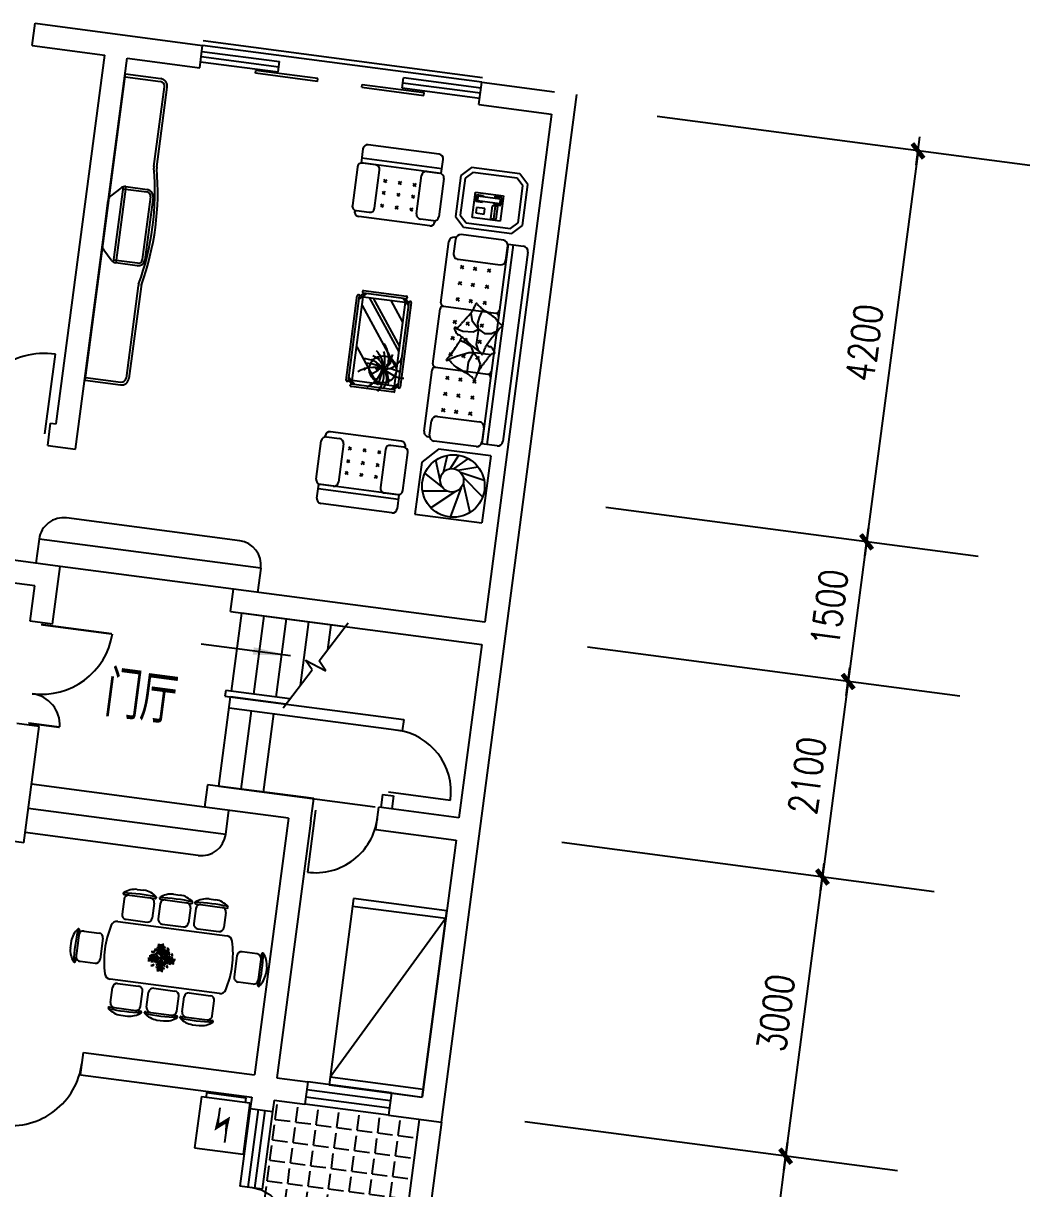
# Model space of a CAD drawing. Header units: millimetres. Extents: x 1109 to 32831, y 481 to 22737.
# Drawn here: x 22113 to 32831, y 10325 to 22737 of the extents above; entities that cross this region are included whole.
import ezdxf
from ezdxf.enums import TextEntityAlignment as Align

# ---------------------------------------------------------------- set-up
doc = ezdxf.new("R2010")
doc.units = ezdxf.units.MM
for name, color, linetype in [('AXIS', 3, 'Continuous'), ('BALCONY', 6, 'Continuous'), ('JJ', 252, 'Continuous'), ('PUB_DIM', 3, 'Continuous'), ('PUB_TEXT', 7, 'Continuous'), ('STAIR', 2, 'Continuous'), ('WALL', 255, 'Continuous'), ('WINDOW', 2, 'Continuous'), ('WINDOW_TEXT', 7, 'Continuous')]:
    doc.layers.add(name, color=color, linetype=linetype)
doc.styles.add('_HZPMK', font='txt.shx', dxfattribs={"bigfont": 'HZPMK.shx'})
doc.styles.add('DIM_FONT', font='SIMPLEX.shx', dxfattribs={"width": 0.8})
doc.styles.add('SIMPLEX', font='SIMPLEX.SHX')
doc.styles.get("Standard").update_dxf_attribs({"font": 'arial.ttf'})
doc.dimstyles.new('AXIS', dxfattribs={"dimtxt": 300, "dimasz": 1, "dimexe": 250, "dimexo": 300, "dimgap": 150, "dimtad": 1, "dimdec": 0, "dimdsep": 46, "dimtxsty": 'DIM_FONT', "dimblk": '_DIMX', "dimcen": 2.5, "dimse1": 1, "dimse2": 1, "dimclrt": 7, "dimadec": 0, "dimazin": 0, "dimtfac": 1, "dimtdec": 0, "dimtix": 1, "dimtmove": 2, "dimatfit": 3, "dimldrblk": '_DIMX', "dimfxl": 1, "dimtolj": 1, "dimtzin": 0, "dimarcsym": 0})

# ---------------------------------------------------------------- blocks, each defined once
blk = doc.blocks.new('_DBLK')
blk.add_line((-0.45, 0), (-0.45, -0.95))
blk.add_arc((-0.45, 0), 0.95, 270, 0)
at = {"layer": 'WINDOW_TEXT', "style": 'SIMPLEX', "flags": 9}
blk.add_attdef('A', text='', height=1, dxfattribs=at).set_placement((0, 1.5), align=Align.MIDDLE)
blk = doc.blocks.new('M_C26ZLR')
for p, q in [((-58, 1023), (42, 1023)), ((-238, 923), (222, 923)), ((-233, 856), (-233, 631)), ((217, 856), (217, 631)), ((-165, 563), (150, 563)), ((-939, -238), (-939, 222)), ((-872, 217), (-647, 217)), ((856, 217), (631, 217)), ((923, 222), (923, -238)), ((-1039, -58), (-1039, 42)), ((-579, -165), (-579, 150)), ((563, 150), (563, -165)), ((1023, 42), (1023, -58)), ((-872, -233), (-647, -233)), ((856, -233), (631, -233)), ((150, -579), (-165, -579)), ((-233, -872), (-233, -647)), ((217, -872), (217, -647)), ((222, -939), (-238, -939)), ((42, -1039), (-58, -1039))]:
    blk.add_line(p, q)
blk.add_circle((-8, -8), 500)
for centre, radius, start, end in [((-48, 708), 316, 91.7651, 130.7265), ((-8, -1754), 2713, 84.8023, 95.1977), ((32, 708), 316, 49.2735, 88.2349), ((-247, 940), 10, 130.7265, 202.67), ((-238, 943), 20, 202.67, 270), ((-165, 856), 67.5, 90, 180), ((150, 856), 67.5, 0, 90), ((222, 943), 20, 270, 337.33), ((231, 940), 10, 337.33, 49.2735), ((-165, 631), 67.5, 180, 270), ((150, 631), 67.5, 270, 0), ((-724, 32), 316, 139.2735, 178.2349), ((1739, -8), 2713, 174.8023, 185.1977), ((-955, 231), 10, 67.33, 139.2735), ((-959, 222), 20, 0, 67.33), ((-872, 150), 67.5, 90, 180), ((-647, 150), 67.5, 0, 90), ((631, 150), 67.5, 90, 180), ((856, 150), 67.5, 0, 90), ((943, 222), 20, 112.67, 180), ((940, 231), 10, 40.7265, 112.67), ((708, 32), 316, 1.7651, 40.7265), ((-1754, -8), 2713, 354.8023, 5.1977), ((-724, -48), 316, 181.7651, 220.7265), ((708, -48), 316, 319.2735, 358.2349), ((-955, -247), 10, 220.7265, 292.67), ((-959, -238), 20, 292.67, 0), ((-872, -165), 67.5, 180, 270), ((-647, -165), 67.5, 270, 0), ((631, -165), 67.5, 180, 270), ((856, -165), 67.5, 270, 0), ((943, -238), 20, 180, 247.33), ((940, -247), 10, 247.33, 319.2735), ((-165, -647), 67.5, 90, 180), ((150, -647), 67.5, 0, 90), ((-247, -955), 10, 157.33, 229.2735), ((-238, -959), 20, 90, 157.33), ((-165, -872), 67.5, 180, 270), ((150, -872), 67.5, 270, 0), ((222, -959), 20, 22.67, 90), ((231, -955), 10, 310.7265, 22.67), ((-48, -724), 316, 229.2735, 268.2349), ((-8, 1739), 2713, 264.8023, 275.1977), ((32, -724), 316, 271.7651, 310.7265)]:
    blk.add_arc(centre, radius, start, end)
at = {"width": 0.8, "flags": 9}
for tag in ['XSIZE', 'YSIZE']:
    blk.add_attdef(tag, (0, 0), '', height=0.5, dxfattribs=at)
blk = doc.blocks.new('_C2IVN')
at = {"layer": 'JJ', "color": 8}
for p, q in [((-844, 1992), (-844, 1839)), ((-32, 2042), (-794, 2042)), ((18, 1842), (18, 1992)), ((18, 1892), (-844, 1892)), ((327, 1946), (227, 1846)), ((348, 1896), (277, 1825)), ((847, 1946), (327, 1946)), ((826, 1896), (348, 1896)), ((897, 1825), (826, 1896)), ((947, 1846), (847, 1946)), ((-877, 1792), (-877, 1381)), ((18, 1842), (-844, 1842)), ((-688, 1842), (-827, 1842)), ((-638, 1381), (-638, 1792)), ((-188, 1381), (-188, 1792)), ((-138, 1842), (2, 1842)), ((52, 1792), (52, 1381)), ((227, 1846), (227, 1405)), ((277, 1825), (277, 1426)), ((897, 1426), (897, 1825)), ((947, 1405), (947, 1846)), ((-549, 1700), (-579, 1669)), ((-579, 1700), (-549, 1669)), ((-391, 1700), (-422, 1669)), ((-422, 1700), (-391, 1669)), ((-234, 1700), (-264, 1669)), ((-264, 1700), (-234, 1669)), ((406, 1690), (706, 1690)), ((406, 1420), (406, 1690)), ((421, 1667), (489, 1667)), ((421, 1592), (421, 1667)), ((676, 1652), (436, 1652)), ((436, 1652), (436, 1607)), ((489, 1667), (489, 1652)), ((691, 1675), (616, 1675)), ((616, 1675), (616, 1652)), ((624, 1667), (624, 1652)), ((691, 1667), (624, 1667)), ((676, 1652), (676, 1607)), ((691, 1592), (691, 1667)), ((706, 1690), (706, 1420)), ((-549, 1573), (-579, 1542)), ((-579, 1573), (-549, 1542)), ((-391, 1573), (-422, 1542)), ((-422, 1573), (-391, 1542)), ((-234, 1573), (-264, 1542)), ((-264, 1573), (-234, 1542)), ((489, 1592), (421, 1592)), ((436, 1607), (676, 1607)), ((526, 1532), (436, 1532)), ((436, 1532), (436, 1472)), ((489, 1607), (489, 1592)), ((526, 1472), (526, 1532)), ((661, 1570), (601, 1570)), ((601, 1570), (601, 1435)), ((616, 1607), (616, 1585)), ((616, 1585), (691, 1585)), ((624, 1607), (624, 1592)), ((624, 1592), (691, 1592)), ((631, 1570), (631, 1435)), ((661, 1435), (661, 1570)), ((-549, 1435), (-579, 1405)), ((-579, 1435), (-549, 1405)), ((-422, 1435), (-391, 1405)), ((-391, 1435), (-422, 1405)), ((-234, 1435), (-264, 1405)), ((-264, 1435), (-234, 1405)), ((227, 1405), (327, 1305)), ((277, 1426), (348, 1355)), ((706, 1420), (406, 1420)), ((436, 1472), (526, 1472)), ((601, 1435), (661, 1435)), ((826, 1355), (897, 1426)), ((847, 1305), (947, 1405)), ((-844, 1331), (-844, 1322)), ((-827, 1331), (-688, 1331)), ((-32, 1272), (-794, 1272)), ((2, 1331), (-138, 1331)), ((18, 1331), (18, 1322)), ((327, 1305), (847, 1305)), ((348, 1355), (826, 1355)), ((194, 474), (194, 1132)), ((259, 1187), (249, 1187)), ((259, 1168), (259, 1014)), ((766, 1223), (314, 1223)), ((821, 1187), (821, -958)), ((821, 1187), (986, 1187)), ((821, 1014), (821, 1168)), ((876, 1187), (876, -958)), ((1041, 1132), (1041, -903)), ((314, 959), (766, 959)), ((351, 899), (385, 866)), ((351, 866), (385, 899)), ((491, 899), (524, 866)), ((491, 866), (524, 899)), ((642, 899), (675, 866)), ((642, 866), (675, 899)), ((351, 726), (385, 692)), ((351, 692), (385, 726)), ((491, 726), (524, 692)), ((491, 692), (524, 726)), ((642, 692), (675, 726)), ((642, 726), (675, 692)), ((351, 552), (385, 519)), ((351, 519), (385, 552)), ((491, 552), (524, 519)), ((491, 519), (524, 552)), ((642, 552), (675, 519)), ((642, 519), (675, 552)), ((-699, -473), (-699, 436)), ((-689, 446), (-684, 446)), ((-674, 427), (-630, 471)), ((-674, 399), (-602, 471)), ((-674, -473), (-674, 436)), ((-649, 486), (-649, 481)), ((-639, 496), (-180, 496)), ((-639, 471), (-180, 471)), ((-634, -469), (-634, 431)), ((-634, 431), (-184, 431)), ((-572, 431), (-184, -102)), ((-529, 431), (-184, -43)), ((-340, 431), (-184, 216)), ((-144, 399), (-216, 471)), ((-144, 427), (-188, 471)), ((-184, 431), (-184, -469)), ((-170, 486), (-170, 481)), ((-144, 436), (-144, -473)), ((-129, 446), (-134, 446)), ((-119, 436), (-119, -473)), ((194, -181), (194, 410)), ((227, 442), (788, 442)), ((529, 409), (534, 430)), ((552, 320), (529, 409)), ((610, 312), (620, 372)), ((620, 372), (647, 458)), ((647, 458), (653, 460)), ((-634, 336), (-184, -284)), ((351, 276), (385, 309)), ((351, 309), (385, 276)), ((491, 276), (524, 309)), ((491, 309), (524, 276)), ((627, 249), (552, 320)), ((576, 215), (627, 249)), ((627, 249), (610, 312)), ((627, 249), (623, 82)), ((627, 249), (697, 212)), ((642, 276), (675, 309)), ((642, 309), (675, 276)), ((772, 222), (834, 262)), ((351, 102), (385, 136)), ((351, 136), (385, 102)), ((374, 229), (465, 205)), ((465, 205), (576, 215)), ((491, 102), (524, 136)), ((491, 136), (524, 102)), ((642, 136), (675, 102)), ((642, 102), (675, 136)), ((697, 212), (772, 222)), ((528, 77), (451, 104)), ((577, 53), (528, 77)), ((607, -3), (577, 53)), ((601, 51), (649, 24)), ((623, 82), (650, 33)), ((649, 24), (686, 3)), ((650, 33), (656, 22)), ((-634, -106), (-371, -469)), ((331, -123), (432, -65)), ((351, -71), (385, -38)), ((351, -38), (385, -71)), ((432, -65), (556, -12)), ((491, -71), (524, -38)), ((491, -38), (524, -71)), ((556, -12), (607, -3)), ((607, -3), (565, -113)), ((565, -113), (566, -234)), ((607, -3), (692, -2)), ((607, -3), (658, -53)), ((642, -71), (675, -38)), ((642, -38), (675, -71)), ((658, -53), (693, -117)), ((693, -117), (683, -199)), ((706, -2), (791, -2)), ((194, -903), (194, -245)), ((227, -213), (788, -213)), ((351, -291), (385, -324)), ((351, -324), (385, -291)), ((491, -291), (524, -324)), ((491, -324), (524, -291)), ((642, -291), (675, -324)), ((642, -324), (675, -291)), ((-689, -483), (-684, -483)), ((-674, -437), (-602, -509)), ((-674, -465), (-630, -509)), ((-184, -469), (-634, -469)), ((-144, -437), (-216, -509)), ((-144, -465), (-188, -509)), ((-129, -483), (-134, -483)), ((351, -464), (385, -497)), ((351, -497), (385, -464)), ((491, -464), (524, -497)), ((491, -497), (524, -464)), ((642, -497), (675, -464)), ((642, -464), (675, -497)), ((-649, -524), (-649, -519)), ((-180, -509), (-639, -509)), ((-180, -534), (-639, -534)), ((-170, -524), (-170, -519)), ((314, -730), (766, -730)), ((351, -637), (385, -671)), ((351, -671), (385, -637)), ((491, -637), (524, -671)), ((491, -671), (524, -637)), ((642, -637), (675, -671)), ((642, -671), (675, -637)), ((259, -940), (259, -785)), ((821, -785), (821, -940)), ((259, -958), (249, -958)), ((986, -958), (818, -958)), ((-844, -1100), (-844, -1091)), ((-827, -1100), (-688, -1100)), ((-32, -1041), (-794, -1041)), ((2, -1100), (-138, -1100)), ((18, -1100), (18, -1091)), ((373, -1073), (213, -1233)), ((766, -995), (314, -995)), ((933, -1073), (373, -1073)), ((521, -1264), (595, -1110)), ((933, -1073), (933, -1793)), ((-877, -1561), (-877, -1150)), ((-638, -1150), (-638, -1561)), ((-579, -1205), (-549, -1175)), ((-549, -1205), (-579, -1175)), ((-391, -1205), (-422, -1175)), ((-422, -1205), (-391, -1175)), ((-264, -1205), (-234, -1175)), ((-234, -1205), (-264, -1175)), ((-188, -1150), (-188, -1561)), ((52, -1561), (52, -1150)), ((213, -1233), (213, -1793)), ((432, -1398), (360, -1192)), ((455, -1312), (476, -1126)), ((561, -1259), (702, -1132)), ((605, -1269), (812, -1204)), ((-579, -1342), (-549, -1312)), ((-549, -1342), (-579, -1312)), ((-422, -1342), (-391, -1312)), ((-391, -1342), (-422, -1312)), ((-264, -1342), (-234, -1312)), ((-234, -1342), (-264, -1312)), ((467, -1471), (260, -1348)), ((633, -1285), (896, -1338)), ((668, -1333), (904, -1515)), ((-579, -1469), (-549, -1439)), ((-549, -1469), (-579, -1439)), ((-422, -1469), (-391, -1439)), ((-391, -1469), (-422, -1439)), ((-264, -1469), (-234, -1439)), ((-234, -1469), (-264, -1439)), ((664, -1447), (590, -1775)), ((680, -1399), (792, -1698)), ((-844, -1761), (-844, -1609)), ((18, -1611), (-844, -1611)), ((-688, -1611), (-827, -1611)), ((-138, -1611), (2, -1611)), ((18, -1611), (18, -1761)), ((525, -1504), (262, -1540)), ((610, -1497), (373, -1703)), ((18, -1661), (-844, -1661)), ((-32, -1811), (-794, -1811)), ((213, -1793), (933, -1793))]:
    blk.add_line(p, q, dxfattribs=at)
for centre, radius in [((-327, -308), 144), ((580, -1442), 333), ((556, -1384), 125)]:
    blk.add_circle(centre, radius, dxfattribs=at)
for centre, radius, start, end in [((-794, 1992), 50, 90, 180), ((-32, 1992), 50, 0, 90), ((-827, 1792), 50, 90, 180), ((-688, 1792), 50, 0, 90), ((-138, 1792), 50, 90, 180), ((2, 1792), 50, 0, 90), ((-827, 1381), 50, 180, 270), ((-688, 1381), 50, 270, 0), ((-138, 1381), 50, 180, 270), ((2, 1381), 50, 270, 0), ((-794, 1322), 50, 180, 270), ((-32, 1322), 50, 270, 0), ((249, 1132), 55, 90, 180), ((314, 1168), 55, 90, 180), ((766, 1168), 55, 0, 90), ((986, 1132), 55, 0, 90), ((314, 1014), 55, 180, 270), ((766, 1014), 55, 270, 0), ((610, 485), 53.6, 159.8645, 176.2928), ((602, 488), 45.6, 141.213, 159.8645), ((571, 513), 5.2, 83.8661, 141.213), ((570, 503), 15, 33.4134, 83.8661), ((639, 549), 67.7, 213.4134, 236.5715), ((-689, 436), 10, 90, 180), ((-684, 436), 10, 0, 90), ((-639, 486), 10, 90, 180), ((-639, 481), 10, 180, 270), ((-180, 486), 10, 0, 90), ((-180, 481), 10, 270, 0), ((-134, 436), 10, 90, 180), ((-129, 436), 10, 0, 90), ((227, 475), 33, 180, 270), ((227, 409), 33, 90, 180), ((37, 684), 559, 325.4126, 332.1561), ((190, 603), 385, 332.1561, 340.2795), ((500, 492), 56.4, 340.2795, 356.2928), ((1915, 2483), 2385, 236.5715, 237.7316), ((728, 602), 161, 237.7316, 242.1966), ((881, 892), 489, 242.1966, 244.6678), ((40, -884), 1477, 63.2463, 64.6678), ((-103, -1168), 1795, 60.6692, 63.2463), ((689, 243), 176, 52.4353, 60.6692), ((788, 475), 33, 270, 0), ((788, 409), 33, 0, 90), ((753, 325), 72.6, 38.8084, 52.4353), ((390, 268), 32.1, 259.6592, 325.6145), ((-1874, 1817), 2775, 325.6145, 326.4901), ((1946, -713), 1807, 145.4049, 146.4901), ((4960, -2791), 5467, 145.0565, 145.4049), ((-3810, 3336), 5231, 325.0565, 325.4126), ((4721, -2131), 4564, 148.3802, 149.4252), ((945, 479), 174, 218.8084, 227.6032), ((1040, 584), 315, 227.6032, 231.6909), ((1473, -131), 750, 145.8019, 148.3802), ((866, 364), 35.3, 231.6909, 243.9379), ((857, 345), 13.7, 243.9379, 261.2374), ((911, 251), 71, 129.9234, 145.8019), ((865, 400), 69.1, 261.2374, 268.9162), ((864, 343), 12.7, 268.9162, 311.9297), ((831, 346), 53.9, 309.9234, 328.1636), ((877, 330), 5.64, 65.228, 131.9297), ((850, 335), 31.6, 328.1636, 352.4572), ((877, 331), 3.97, 352.4572, 65.228), ((382, 225), 11.4, 79.6592, 211.7183), ((426, 252), 62.4, 211.7183, 217.0321), ((343, 190), 40.5, 30.4335, 37.0321), ((83, 36), 343, 29.121, 30.4335), ((899, 491), 592, 209.121, 210.1198), ((556, 292), 195, 210.1198, 216.4272), ((455, 218), 69.4, 216.4272, 227.0111), ((421, 182), 20.2, 227.0111, 270.9539), ((-2119, 1266), 2818, 333.8211, 336.2962), ((422, 120), 41.1, 60.4885, 90.9539), ((-1, -628), 901, 57.8519, 60.4885), ((366, 175), 104, 336.2962, 342.1681), ((-326, -1145), 1511, 55.8164, 57.8519), ((3217, -1242), 2818, 149.4252, 151.9004), ((-3686, 2036), 4564, 332.776, 333.8211), ((-265, -1055), 1402, 52.9687, 55.8164), ((696, 218), 192, 232.9687, 240.6692), ((676, -15), 20.7, 10.0915, 60.6692), ((875, -48), 175, 158.024, 164.9225), ((563, 78), 161, 338.024, 345.2264), ((657, 53), 63.8, 345.2264, 357.4165), ((780, 47), 59.4, 164.7831, 177.4165), ((823, 36), 104, 151.9004, 164.7831), ((1137, 900), 901, 243.5599, 244.8844), ((772, 121), 41.1, 244.8844, 275.3498), ((778, 60), 20.2, 51.407, 95.3498), ((816, -23), 32.1, 84.0551, 150.0104), ((747, 22), 69.4, 40.823, 51.407), ((652, -60), 195, 34.5157, 40.823), ((325, -285), 592, 33.5169, 34.5157), ((1104, 231), 343, 213.5169, 214.8293), ((820, 20), 11.4, 264.0551, 36.1142), ((856, 58), 40.5, 214.8293, 221.428), ((779, -10), 62.4, 36.1142, 41.428), ((-606, -344), 291, 13.0452, 49.7766), ((-570, -228), 293, 348.5516, 40.9815), ((-815, -280), 502, 358.3286, 18.729), ((-293, -130), 6, 90, 270), ((-293, -130), 6, 270, 90), ((362, -125), 31.6, 152.5595, 176.8531), ((335, -124), 3.97, 176.8531, 249.6239), ((382, -135), 53.9, 134.3193, 152.5595), ((349, -135), 12.7, 93.3121, 136.3255), ((295, -46), 71, 314.3193, 330.1978), ((352, -191), 69.1, 85.6333, 93.3121), ((-294, 291), 750, 330.1978, 332.776), ((356, -136), 13.7, 68.3338, 85.6333), ((348, -156), 35.3, 56.0868, 68.3338), ((700, -10), 4.18, 190.0915, 333.5248), ((696, -8), 8.25, 333.5248, 357.164), ((735, -10), 30.4, 164.9225, 177.164), ((5238, -2761), 5231, 149.4524, 149.8085), ((-3975, 2676), 5467, 329.4524, 329.8007), ((-811, 835), 1807, 329.8007, 330.8859), ((3191, -1394), 2775, 150.0104, 150.8859), ((-511, -482), 260, 44.4861, 99.3762), ((-451, -226), 6, 90, 270), ((-496, -364), 190, 24.0956, 76.2953), ((-451, -226), 6, 270, 90), ((-388, -196), 6, 90, 270), ((-388, -196), 6, 270, 90), ((-370, -176), 126, 298.8901, 348.4579), ((-500, -110), 259, 318.7581, 353.8624), ((-329, -109), 193, 276.9904, 348.0284), ((-263, -231), 6, 90, 270), ((-263, -231), 6, 270, 90), ((227, -180), 33, 180, 270), ((227, -246), 33, 90, 180), ((335, -122), 5.64, 249.6239, 316.3255), ((192, -388), 315, 51.9991, 56.0868), ((279, -277), 174, 43.2042, 51.9991), ((459, -108), 72.6, 223.2042, 236.8312), ((515, -22), 176, 236.8312, 245.0651), ((1198, 1446), 1795, 245.0651, 247.6422), ((1077, 1152), 1477, 247.6422, 249.0637), ((374, -683), 489, 66.5925, 69.0637), ((504, -383), 161, 62.1274, 66.5925), ((-535, -2349), 2385, 60.9674, 62.1274), ((723, -255), 56.4, 164.6754, 180.6887), ((1040, -342), 385, 156.552, 164.6754), ((1200, -411), 559, 149.8085, 156.552), ((788, -180), 33, 270, 0), ((788, -246), 33, 0, 90), ((-385, -624), 325, 81.2496, 128.2333), ((-520, -330), 6, 90, 270), ((-520, -330), 6, 270, 90), ((-474, -613), 346, 65.0888, 95.9637), ((-620, -269), 287, 301.315, 352.1378), ((-1569, 1013), 1790, 309.0488, 312.6799), ((-395, -270), 6, 90, 270), ((-395, -311), 6, 90, 270), ((-395, -270), 6, 270, 90), ((-395, -311), 6, 270, 90), ((-967, -267), 642, 340.5249, 357.8244), ((-540, -405), 234, 323.3231, 25.7633), ((-339, -303), 6, 90, 270), ((-339, -303), 6, 270, 90), ((-329, -283), 6, 90, 270), ((-326, -314), 6, 90, 270), ((-329, -283), 6, 270, 90), ((92, 395), 810, 238.9873, 250.361), ((-326, -314), 6, 270, 90), ((-319, -300), 6, 90, 270), ((-440, -421), 169, 332.9909, 45.9102), ((-319, -300), 6, 270, 90), ((-306, -294), 6, 90, 270), ((-306, -294), 6, 270, 90), ((-482, -448), 233, 355.8741, 36.9558), ((-286, -259), 6, 90, 270), ((-286, -259), 6, 270, 90), ((-287, -782), 490, 73.8561, 89.1105), ((-119, -156), 219, 252.9456, 276.4814), ((589, -323), 67.7, 37.8092, 60.9674), ((655, -272), 15, 217.8092, 268.262), ((654, -282), 5.2, 268.262, 325.6089), ((621, -259), 45.6, 325.6089, 344.2604), ((613, -257), 53.6, 344.2604, 0.6887), ((-689, -473), 10, 180, 270), ((-684, -473), 10, 270, 0), ((-385, -424), 6, 90, 270), ((-385, -424), 6, 270, 90), ((-322, -492), 6, 90, 270), ((-322, -492), 6, 270, 90), ((-250, -415), 6, 90, 270), ((-250, -415), 6, 270, 90), ((-134, -473), 10, 180, 270), ((-129, -473), 10, 270, 0), ((-639, -519), 10, 90, 180), ((-639, -524), 10, 180, 270), ((-180, -519), 10, 0, 90), ((-180, -524), 10, 270, 0), ((314, -785), 55, 90, 180), ((766, -785), 55, 0, 90), ((249, -903), 55, 180, 270), ((314, -940), 55, 180, 270), ((766, -940), 55, 270, 0), ((986, -903), 55, 270, 0), ((-827, -1150), 50, 90, 180), ((-794, -1091), 50, 90, 180), ((-688, -1150), 50, 0, 90), ((-138, -1150), 50, 90, 180), ((-32, -1091), 50, 360, 90), ((2, -1150), 50, 0, 90), ((-827, -1561), 50, 180, 270), ((-688, -1561), 50, 270, 0), ((-138, -1561), 50, 180, 270), ((2, -1561), 50, 270, 0), ((-794, -1761), 50, 180, 270), ((-32, -1761), 50, 270, 0)]:
    blk.add_arc(centre, radius, start, end, dxfattribs=at)
at = {"style": 'DIM_FONT', "width": 0.8, "flags": 9}
for tag in ['XSIZE', 'YSIZE']:
    blk.add_attdef(tag, (0, 0), '', height=0.5, dxfattribs=at)
blk = doc.blocks.new('_DIMX')
blk.add_line((-150, 0), (150, 0))
at = {"const_width": 50}
blk.add_lwpolyline([(-70, -70), (70, 70)], dxfattribs=at)
blk = doc.blocks.new('*D67')
at = {"layer": 'AXIS', "color": 0, "lineweight": -2, "transparency": 16777216}
blk.add_line((31642, 21377), (31094, 17215), dxfattribs=at)
at = {"layer": 'DEFPOINTS', "color": 0, "transparency": 16777216}
for p in [(28866, 21744), (28317, 17580), (31094, 17214)]:
    blk.add_point(p, dxfattribs=at)
at = {"layer": 'AXIS', "color": 0, "lineweight": -2, "transparency": 16777216}
for p, rotation in [((31642, 21378), 82.50000000000018), ((31094, 17214), 262.5000000000002)]:
    blk.add_blockref('_DIMX', p, dxfattribs=dict(at, rotation=rotation))
at = {"layer": 'AXIS', "color": 7, "transparency": 16777216, "insert": (31070, 19335), "char_height": 300, "attachment_point": 5, "rotation": 82.5, "style": 'DIM_FONT'}
blk.add_mtext('\\A1;4200', dxfattribs=at)
blk = doc.blocks.new('*D68')
at = {"layer": 'AXIS', "color": 0, "lineweight": -2, "transparency": 16777216}
blk.add_line((30232, 10670), (29919, 8292), dxfattribs=at)
at = {"layer": 'DEFPOINTS', "color": 0, "transparency": 16777216}
for p in [(27456, 11036), (27143, 8657), (29919, 8291)]:
    blk.add_point(p, dxfattribs=at)
at = {"layer": 'AXIS', "color": 0, "lineweight": -2, "transparency": 16777216}
for p, rotation in [((30232, 10671), 82.49999999972513), ((29919, 8291), 262.4999999997251)]:
    blk.add_blockref('_DIMX', p, dxfattribs=dict(at, rotation=rotation))
at = {"layer": 'AXIS', "color": 7, "transparency": 16777216, "insert": (29778, 9520), "char_height": 300, "attachment_point": 5, "rotation": 82.5, "style": 'DIM_FONT'}
blk.add_mtext('\\A1;2400', dxfattribs=at)
blk = doc.blocks.new('M_B8IMA')
for p, q in [((0.2774, 1.9293), (0.202, 1.6557)), ((0.5, 0), (0.2774, 1.9293)), ((0.202, 1.6557), (0.1396, 1.3096)), ((0.1396, 1.3096), (0.093, 0.9062)), ((0.093, 0.9062), (0.0642, 0.4632)), ((-0.5, 0.5), (0.0562, 0.5)), ((0.0562, 0.5), (0.0562, -0.5)), ((0.0642, 0.4632), (0.0545, 0)), ((-0.5, 0.15), (0.0562, 0.15)), ((-0.5, -0.15), (0.0562, -0.15)), ((-0.5, -0.5), (0.0562, -0.5))]:
    blk.add_line(p, q)
blk = doc.blocks.new('_E3ZHJ')
at = {"layer": 'JJ'}
for p, q in [((0, 420), (50, 420)), ((0, 0), (0, 420)), ((50, 470), (600, 470)), ((50, -50), (50, 470)), ((600, -50), (600, 470)), ((265, 258), (503, 258)), ((346, 160), (265, 258)), ((142, 160), (346, 160)), ((0, 0), (50, 0)), ((50, -50), (600, -50))]:
    blk.add_line(p, q, dxfattribs=at)
at = {"layer": 'JJ', "linetype": 'Continuous'}
for points in [[(503, 258, 0, 40, 0), (265, 258, 40, 40, 0), (307, 207, 40, 40, 0)], [(142, 160, 0, 40, 0), (346, 160, 40, 40, 0), (307, 207, 40, 40, 0)]]:
    blk.add_lwpolyline(points, format="xyseb", dxfattribs=at)
at = {"style": 'DIM_FONT', "width": 0.8, "flags": 9}
for tag in ['XSIZE', 'YSIZE']:
    blk.add_attdef(tag, (0, 0), '', height=0.5, dxfattribs=at)
blk = doc.blocks.new('_C0IGJ')
at = {"layer": 'JJ', "color": 8}
for p, q in [((-53, 1159), (37, 1159)), ((-215, 1069), (199, 1069)), ((-210, 1008), (-210, 806)), ((195, 1008), (195, 806)), ((-150, 745), (134, 745)), ((-763, 115), (-763, 529)), ((-702, 525), (-500, 525)), ((-395, -888), (-395, 580)), ((379, 580), (379, -888)), ((686, 525), (484, 525)), ((747, 115), (747, 529)), ((-853, 278), (-853, 367)), ((-439, 181), (-439, 464)), ((423, 181), (423, 464)), ((837, 278), (837, 367)), ((-763, -361), (-763, 53)), ((-702, 120), (-500, 120)), ((-702, 48), (-500, 48)), ((686, 120), (484, 120)), ((686, 48), (484, 48)), ((747, -361), (747, 53)), ((-853, -199), (-853, -110)), ((-439, -296), (-439, -12)), ((38, -69), (7, -247)), ((423, -296), (423, -12)), ((837, -199), (837, -110)), ((-170, -278), (7, -247)), ((187, -247), (7, -247)), ((38, -424), (7, -247)), ((-763, -847), (-763, -433)), ((-702, -357), (-500, -357)), ((-702, -438), (-500, -438)), ((686, -357), (484, -357)), ((686, -438), (484, -438)), ((747, -847), (747, -433)), ((-853, -685), (-853, -596)), ((-439, -782), (-439, -499)), ((423, -782), (423, -499)), ((837, -685), (837, -596)), ((-702, -843), (-500, -843)), ((686, -843), (484, -843)), ((-150, -1053), (134, -1053)), ((-210, -1316), (-210, -1114)), ((195, -1316), (195, -1114)), ((-215, -1377), (199, -1377)), ((-53, -1467), (37, -1467))]:
    blk.add_line(p, q, dxfattribs=at)
for centre, radius, start, end in [((-223, 1083), 9, 130.7265, 202.67), ((-44, 875), 284, 91.7651, 130.7265), ((-8, -1341), 2441, 84.8023, 95.1977), ((28, 875), 284, 49.2735, 88.2349), ((207, 1083), 9, 337.33, 49.2735), ((-215, 1087), 18, 202.67, 270), ((-150, 1008), 60.8, 90, 180), ((134, 1008), 60.8, 0, 90), ((199, 1087), 18, 270, 337.33), ((-150, 806), 60.8, 180, 270), ((134, 806), 60.8, 270, 0), ((-315, 580), 80, 104.1071, 180), ((-8, -548), 1249, 74.8539, 105.1461), ((299, 580), 80, 0, 75.8929), ((-569, 358), 284, 139.2735, 178.2349), ((1647, 322), 2441, 174.8023, 185.1977), ((-778, 538), 9, 67.33, 139.2735), ((-781, 529), 18, 0, 67.33), ((-702, 464), 60.8, 90, 180), ((-500, 464), 60.8, 0, 90), ((484, 464), 60.8, 90, 180), ((686, 464), 60.8, 0, 90), ((765, 529), 18, 112.67, 180), ((762, 538), 9, 40.7265, 112.67), ((-1663, 322), 2441, 354.8023, 5.1977), ((553, 358), 284, 1.7651, 40.7265), ((-569, 287), 284, 181.7651, 220.7265), ((-702, 181), 60.8, 180, 270), ((-500, 181), 60.8, 270, 0), ((484, 181), 60.8, 180, 270), ((686, 181), 60.8, 270, 0), ((553, 287), 284, 319.2735, 358.2349), ((-569, -118), 284, 139.2735, 178.2349), ((1647, -154), 2441, 174.8023, 185.1977), ((-778, 107), 9, 220.7265, 292.67), ((-778, 61), 9, 67.33, 139.2735), ((-781, 115), 18, 292.67, 0), ((-781, 53), 18, 0, 67.33), ((-702, -12), 60.8, 90, 180), ((-500, -12), 60.8, 0, 90), ((484, -12), 60.8, 90, 180), ((686, -12), 60.8, 0, 90), ((765, 115), 18, 180, 247.33), ((765, 53), 18, 112.67, 180), ((762, 107), 9, 247.33, 319.2735), ((762, 61), 9, 40.7265, 112.67), ((553, -118), 284, 1.7651, 40.7265), ((-1663, -154), 2441, 354.8023, 5.1977), ((-168, -330), 194, 25.4772, 66.6585), ((-51, -167), 20.7, 49.742, 168.7475), ((-34, -195), 45, 94.618, 138.2106), ((-44, -124), 20.7, 49.742, 168.7475), ((-27, -152), 45, 94.618, 138.2106), ((-36, -194), 57.5, 15.2489, 85.3937), ((-72, -224), 96.5, 21.3712, 65.0366), ((-67, -191), 96.5, 21.3712, 65.0366), ((-31, -161), 57.5, 15.2489, 85.3937), ((-48, -170), 93.5, 34.0763, 63.3794), ((-6, -128), 41.5, 26.29, 89.6243), ((-3, -109), 41.5, 26.29, 89.6243), ((-44, -151), 93.5, 34.0763, 63.3794), ((66, -212), 57.5, 74.6063, 144.7511), ((96, -220), 96.5, 94.9634, 138.6288), ((72, -179), 57.5, 74.6063, 144.7511), ((85, -194), 93.5, 96.6206, 125.9237), ((60, -140), 41.5, 70.3757, 133.71), ((88, -175), 93.5, 96.6206, 125.9237), ((63, -121), 41.5, 70.3757, 133.71), ((121, -171), 20.7, 49.742, 168.7475), ((137, -199), 45, 94.618, 138.2106), ((-569, -190), 284, 181.7651, 220.7265), ((-702, -296), 60.8, 180, 270), ((-500, -296), 60.8, 270, 0), ((-130, -237), 41.5, 180.3757, 243.71), ((-88, -195), 93.5, 206.6206, 235.9237), ((-119, -303), 41.5, 136.29, 199.6243), ((-65, -328), 93.5, 144.0763, 173.3794), ((-69, -192), 93.5, 206.6206, 235.9237), ((-111, -234), 41.5, 180.3757, 243.71), ((-100, -300), 41.5, 136.29, 199.6243), ((-46, -324), 93.5, 144.0763, 173.3794), ((-48, -173), 96.5, 204.9634, 248.6288), ((-78, -209), 57.5, 184.6063, 254.7511), ((-106, -182), 20.5, 77.0577, 212.8533), ((-95, -194), 28.8, 95.1845, 178.654), ((-60, -311), 57.5, 125.2489, 195.3937), ((-19, -335), 96.5, 131.3712, 175.0366), ((-46, -203), 57.5, 184.6063, 254.7511), ((-16, -167), 96.5, 204.9634, 248.6288), ((-77, -182), 20.5, 77.0577, 212.8533), ((-65, -194), 28.8, 95.1845, 178.654), ((-57, -206), 27.6, 48.8744, 188.9763), ((-44, -230), 45, 83.7536, 154.097), ((-28, -306), 57.5, 125.2489, 195.3937), ((13, -329), 96.5, 131.3712, 175.0366), ((6, -167), 84.9, 196.8122, 258.3335), ((-19, -195), 56.1, 176.3654, 276.5741), ((-33, -251), 46.6, 71.4477, 149.3672), ((-2, -361), 152, 95.4007, 118.139), ((0, -304), 56.1, 103.4259, 203.6346), ((34, -322), 84.9, 121.6665, 183.1878), ((-45, -221), 56.1, 353.4259, 93.6346), ((-73, -246), 84.9, 11.6665, 73.1878), ((-73, -248), 84.9, 286.8122, 348.3335), ((-45, -273), 56.1, 266.3654, 6.5741), ((-16, -194), 31.3, 54.9865, 154.4034), ((13, -258), 90, 97.5759, 125.8942), ((-72, -270), 96.5, 294.9634, 338.6288), ((0, -212), 20.3, 24.2257, 165.1279), ((5, -228), 28.1, 60.4398, 138.6694), ((65, -240), 56.1, 66.3654, 166.5741), ((83, -273), 84.9, 86.8122, 148.3335), ((83, -220), 84.9, 211.6665, 273.1878), ((65, -254), 56.1, 193.4259, 293.6346), ((90, -252), 96.5, 94.9634, 138.6288), ((90, -241), 96.5, 221.3712, 265.0366), ((-6, -168), 84.9, 291.6665, 353.1878), ((-6, -326), 84.9, 6.8122, 68.3335), ((24, -191), 56.1, 273.4259, 13.6346), ((24, -302), 56.1, 346.3654, 86.5741), ((16, -164), 96.5, 301.3712, 345.0366), ((16, -329), 96.5, 14.9634, 58.6288), ((52, -195), 57.5, 295.2489, 5.3937), ((52, -299), 57.5, 354.6063, 64.7511), ((49, -164), 96.5, 301.3712, 345.0366), ((49, -329), 96.5, 14.9634, 58.6288), ((85, -195), 57.5, 295.2489, 5.3937), ((85, -299), 57.5, 354.6063, 64.7511), ((73, -180), 93.5, 314.0763, 343.3794), ((73, -314), 93.5, 16.6206, 45.9237), ((122, -213), 41.5, 306.29, 9.6243), ((122, -280), 41.5, 350.3757, 53.71), ((93, -180), 93.5, 314.0763, 343.3794), ((93, -314), 93.5, 16.6206, 45.9237), ((141, -213), 41.5, 306.29, 9.6243), ((141, -280), 41.5, 350.3757, 53.71), ((484, -296), 60.8, 180, 270), ((686, -296), 60.8, 270, 0), ((553, -190), 284, 319.2735, 358.2349), ((-569, -604), 284, 139.2735, 178.2349), ((1647, -640), 2441, 174.8023, 185.1977), ((-778, -370), 9, 220.7265, 292.67), ((-778, -425), 9, 67.33, 139.2735), ((-781, -361), 18, 292.67, 0), ((-781, -433), 18, 0, 67.33), ((-702, -499), 60.8, 90, 180), ((-500, -499), 60.8, 0, 90), ((-91, -356), 20.7, 11.2525, 130.258), ((-107, -384), 45, 41.7894, 85.382), ((-15, -378), 41.5, 136.29, 199.6243), ((38, -403), 93.5, 144.0763, 173.3794), ((-36, -300), 57.5, 274.6063, 344.7511), ((-67, -302), 96.5, 294.9634, 338.6288), ((-31, -332), 57.5, 274.6063, 344.7511), ((-48, -323), 93.5, 296.6206, 325.9237), ((-6, -365), 41.5, 270.3757, 333.71), ((66, -282), 57.5, 215.2489, 285.3937), ((96, -273), 96.5, 221.3712, 265.0366), ((72, -314), 57.5, 215.2489, 285.3937), ((85, -300), 93.5, 234.0763, 263.3794), ((60, -353), 41.5, 226.29, 289.6243), ((88, -319), 93.5, 234.0763, 263.3794), ((63, -372), 41.5, 226.29, 289.6243), ((36, -400), 93.5, 16.6206, 45.9237), ((85, -366), 41.5, 350.3757, 53.71), ((484, -499), 60.8, 90, 180), ((686, -499), 60.8, 0, 90), ((765, -361), 18, 180, 247.33), ((765, -433), 18, 112.67, 180), ((762, -370), 9, 247.33, 319.2735), ((762, -425), 9, 40.7265, 112.67), ((-1663, -640), 2441, 354.8023, 5.1977), ((553, -604), 284, 1.7651, 40.7265), ((-569, -676), 284, 181.7651, 220.7265), ((553, -676), 284, 319.2735, 358.2349), ((-778, -856), 9, 220.7265, 292.67), ((-781, -847), 18, 292.67, 0), ((-702, -782), 60.8, 180, 270), ((-500, -782), 60.8, 270, 0), ((-315, -888), 80, 180, 255.8929), ((299, -888), 80, 284.1071, 0), ((484, -782), 60.8, 180, 270), ((686, -782), 60.8, 270, 0), ((765, -847), 18, 180, 247.33), ((762, -856), 9, 247.33, 319.2735), ((-8, 240), 1249, 254.8539, 285.1461), ((-150, -1114), 60.8, 90, 180), ((134, -1114), 60.8, 360, 90), ((-215, -1395), 18, 90, 157.33), ((-223, -1392), 9, 157.33, 229.2735), ((-150, -1316), 60.8, 180, 270), ((134, -1316), 60.8, 270, 360), ((199, -1395), 18, 22.67, 90), ((207, -1392), 9, 310.7265, 22.67), ((-8, 1033), 2441, 264.8023, 275.1977), ((-44, -1183), 284, 229.2735, 268.2349), ((28, -1183), 284, 271.7651, 310.7265)]:
    blk.add_arc(centre, radius, start, end, dxfattribs=at)
at = {"style": 'DIM_FONT', "width": 0.8, "flags": 9}
for tag in ['XSIZE', 'YSIZE']:
    blk.add_attdef(tag, (0, 0), '', height=0.5, dxfattribs=at)
blk = doc.blocks.new('M_A17ORW')
for points in [[(-0.481, -0.001, 0.02, 0.02, 0), (-0.481, -0.308, 0.02, 0.02, 0)], [(0.481, 0.001, 0.02, 0.02, 0), (0.481, -0.691, 0.02, 0.02, 0)]]:
    blk.add_lwpolyline(points, format="xyseb")
for centre, radius, start, end in [((-0.501, -0.003), 0.307, 274.2492, 0.2101), ((0.505, 0.002), 0.699, 180.2762, 268.0603)]:
    blk.add_arc(centre, radius, start, end)
blk = doc.blocks.new('_WBLK')
for p, q in [((-0.5, 0.5), (0.5, 0.5)), ((0.5, 0.167), (-0.5, 0.167)), ((0.5, -0.167), (-0.5, -0.167)), ((-0.5, -0.5), (0.5, -0.5))]:
    blk.add_line(p, q)
at = {"layer": 'WINDOW_TEXT', "style": 'SIMPLEX', "flags": 9}
blk.add_attdef('A', text='', height=1, dxfattribs=at).set_placement((0, 1.5), align=Align.MIDDLE)
blk = doc.blocks.new('RECTANG')
for p, q in [((1, 1), (0, 1)), ((0, 1), (0, 0)), ((1, 0), (1, 1)), ((0, 0), (1, 0))]:
    blk.add_line(p, q)
blk = doc.blocks.new('M_C0')
for p, q in [((-920, 0), (-920, 1000)), ((-920, 1000), (920, 0)), ((920, 1000), (920, 0))]:
    blk.add_line(p, q)
at = {"xscale": 1999.996, "yscale": 999.998, "zscale": 1999.996}
blk.add_blockref('RECTANG', (-1000, 0), dxfattribs=at)
at = {"width": 0.8, "flags": 9}
for tag, p, height in [('XSIZE', (-998, 784), 0.0001), ('YSIZE', (998, 768), 0.0001), ('XSIZE', (0, 0), 0.5), ('YSIZE', (0, 0), 0.5)]:
    blk.add_attdef(tag, p, '', height=height, dxfattribs=at)
blk = doc.blocks.new('_ARROW')
blk.add_solid([(0, 0), (-1, 0.1), (-1, -0.1)])
blk = doc.blocks.new('*D49')
at = {"layer": 'AXIS', "color": 0, "lineweight": -2, "transparency": 16777216}
blk.add_line((30898, 15726), (30624, 13646), dxfattribs=at)
at = {"layer": 'DEFPOINTS', "color": 0, "transparency": 16777216}
for p in [(28122, 16093), (27848, 14011), (30624, 13645)]:
    blk.add_point(p, dxfattribs=at)
at = {"layer": 'AXIS', "color": 0, "lineweight": -2, "transparency": 16777216}
for p, rotation in [((30898, 15727), 82.49999999972513), ((30624, 13645), 262.4999999997251)]:
    blk.add_blockref('_DIMX', p, dxfattribs=dict(at, rotation=rotation))
at = {"layer": 'AXIS', "color": 7, "transparency": 16777216, "insert": (30463, 14725), "char_height": 300, "attachment_point": 5, "rotation": 82.5, "style": 'DIM_FONT'}
blk.add_mtext('\\A1;2100', dxfattribs=at)
blk = doc.blocks.new('*D50')
at = {"layer": 'AXIS', "color": 0, "lineweight": -2, "transparency": 16777216}
blk.add_line((30623, 13644), (30232, 10672), dxfattribs=at)
at = {"layer": 'DEFPOINTS', "color": 0, "transparency": 16777216}
for p in [(27848, 14011), (27456, 11036), (30232, 10671)]:
    blk.add_point(p, dxfattribs=at)
at = {"layer": 'AXIS', "color": 0, "lineweight": -2, "transparency": 16777216}
for p, rotation in [((30624, 13645), 82.49999999972513), ((30232, 10671), 262.4999999997251)]:
    blk.add_blockref('_DIMX', p, dxfattribs=dict(at, rotation=rotation))
at = {"layer": 'AXIS', "color": 7, "transparency": 16777216, "insert": (30130, 12197), "char_height": 300, "attachment_point": 5, "rotation": 82.5, "style": 'DIM_FONT'}
blk.add_mtext('\\A1;3000', dxfattribs=at)
blk = doc.blocks.new('*D51')
at = {"layer": 'AXIS', "color": 0, "lineweight": -2, "transparency": 16777216}
blk.add_line((31093, 17213), (30898, 15728), dxfattribs=at)
at = {"layer": 'DEFPOINTS', "color": 0, "transparency": 16777216}
for p in [(28317, 17580), (28122, 16093), (30898, 15727)]:
    blk.add_point(p, dxfattribs=at)
at = {"layer": 'AXIS', "color": 0, "lineweight": -2, "transparency": 16777216}
for p, rotation in [((31094, 17214), 82.49999999972513), ((30898, 15727), 262.4999999997251)]:
    blk.add_blockref('_DIMX', p, dxfattribs=dict(at, rotation=rotation))
at = {"layer": 'AXIS', "color": 7, "transparency": 16777216, "insert": (30698, 16510), "char_height": 300, "attachment_point": 5, "rotation": 82.5, "style": 'DIM_FONT'}
blk.add_mtext('\\A1;1500', dxfattribs=at)
blk = doc.blocks.new('_A0PQI')
for p, q in [((0.5, 0.0571), (-0.5, 0.0571)), ((-0.5, 0.0185), (-0.2222, 0.0185)), ((-0.2222, -0.0185), (-0.2222, 0.0185)), ((0.5, 0.0185), (0.2222, 0.0185)), ((0.2222, -0.0185), (0.2222, 0.0185)), ((-0.5, 0), (-0.2222, 0)), ((-0.5, -0.0185), (-0.2222, -0.0185)), ((-0.3015, -0.0336), (-0.3015, -0.0234)), ((-0.0793, -0.0234), (-0.3015, -0.0234)), ((-0.0793, -0.0336), (-0.3015, -0.0336)), ((-0.0793, -0.0336), (-0.0793, -0.0234)), ((0.0793, -0.0234), (0.3015, -0.0234)), ((0.0793, -0.0336), (0.0793, -0.0234)), ((0.0793, -0.0336), (0.3015, -0.0336)), ((0.5, 0), (0.2222, 0)), ((0.5, -0.0185), (0.2222, -0.0185)), ((0.3015, -0.0336), (0.3015, -0.0234))]:
    blk.add_line(p, q)
blk = doc.blocks.new('_C1IQG')
at = {"layer": 'JJ', "color": 8}
for p, q in [((-260, -1610), (-260, 1680)), ((-260, 1680), (120, 1680)), ((-260, 1650), (120, 1650)), ((170, 742), (170, 1600)), ((200, 745), (200, 1600)), ((-151, 469), (-245, 372)), ((-127, 486), (-127, -323)), ((-127, 464), (131, 464)), ((-100, 491), (-100, -328)), ((-100, 491), (131, 491)), ((176, 419), (176, -256)), ((203, 419), (203, -256)), ((-265, -159), (-265, 322)), ((-151, -306), (-245, -210)), ((131, -301), (-127, -301)), ((131, -328), (-100, -328)), ((170, -539), (170, -1530)), ((200, -542), (200, -1530)), ((-260, -1580), (120, -1580)), ((-260, -1610), (120, -1610))]:
    blk.add_line(p, q, dxfattribs=at)
for centre, radius, start, end in [((120, 1600), 80, 0, 90), ((120, 1600), 50, 0, 90), ((280, 745), 80, 180, 194.3242), ((250, 742), 80, 180, 192.6292), ((-2609, 101), 2849, 347.3708, 12.6292), ((-2609, 101), 2879, 347.4876, 12.5124), ((-100, 419), 72, 90, 135.9287), ((131, 419), 72, 0, 90), ((131, 419), 45, 0, 90), ((-193, 322), 72, 135.9287, 180), ((-193, -159), 72, 180, 224.0713), ((-100, -256), 72, 224.0713, 270), ((131, -256), 72, 270, 0), ((131, -256), 45, 270, 0), ((250, -539), 80, 167.3708, 180), ((280, -542), 80, 165.6758, 180), ((120, -1530), 80, 270, 0), ((120, -1530), 50, 270, 0)]:
    blk.add_arc(centre, radius, start, end, dxfattribs=at)
at = {"style": 'DIM_FONT', "width": 0.8, "flags": 9}
for tag in ['XSIZE', 'YSIZE']:
    blk.add_attdef(tag, (0, 0), '', height=0.5, dxfattribs=at)

msp = doc.modelspace()

# ---------------------------------------------------------------- hatches: boundary and pattern name
at = {"layer": 'JJ'}
h = msp.add_hatch(dxfattribs=at)
h.set_pattern_fill('ANGLE', color=256, scale=800, angle=-7.5, style=0)
h.set_pattern_definition([(352.5, (4626.1, 6174.52), (28.7158, 218.1179), [160, -60]), (82.5, (4626.1, 6174.52), (-218.1179, 28.7158), [160, -60])])
h.paths.add_polyline_path([(26329.9, 11063.4), (26002.7, 11106.5), (25110.4, 11224), (24783.3, 11267), (24501.3, 9125.5), (25274.7, 9023.7, 0.4142136), (26149.8, 9695.2)])

# ---------------------------------------------------------------- linework, layer by layer
at = {"layer": 'AXIS'}
for p, q in [((32831.5, 21221.7), (28865.7, 21743.8)), ((32283.2, 17057.6), (28317.5, 17579.7)), ((32087.5, 15570.5), (28121.7, 16092.6)), ((31813.4, 13488.4), (27847.6, 14010.5)), ((31421.8, 10514.1), (27456, 11036.2))]:
    msp.add_line(p, q, dxfattribs=at)
at = {"layer": 'BALCONY'}
for p, q in [((26329.9, 11063.4), (26149.8, 9695.2)), ((26567.9, 11032.1), (26387.7, 9663.9))]:
    msp.add_line(p, q, dxfattribs=at)
at = {"layer": 'JJ'}
msp.add_line((26997.6, 22110.8), (24023.3, 22502.4), dxfattribs=at)
at = {"layer": 'PUB_DIM'}
msp.add_lwpolyline([(24958.7, 16000.8), (24009, 16125.8)], dxfattribs=at)
at = {"layer": 'STAIR'}
for p, q in [((24417.9, 17225.7), (22573.8, 17468.5)), ((22282.1, 17244.7), (22248.2, 16986.9)), ((24641.7, 16934), (22282.1, 17244.7)), ((24350, 16710.2), (22505.9, 16952.9)), ((24641.7, 16934), (24607.8, 16676.2)), ((24437.7, 16456.6), (24328, 15623.7)), ((25543.3, 16311), (24437.7, 16456.6)), ((24675.6, 16425.2), (24566, 15592.4)), ((24913.6, 16393.9), (24803.9, 15561.1)), ((25151.5, 16362.6), (25062.2, 15684)), ((25263.5, 15946.4), (25573.7, 16350.7)), ((25389.5, 16331.3), (25354.4, 16064.8)), ((25119.6, 15955.9), (25334.4, 15841.6)), ((25190.5, 15851.2), (25119.6, 15955.9)), ((25334.4, 15841.6), (25263.5, 15946.4)), ((24880.2, 15446.9), (25190.5, 15851.2)), ((24194.9, 14612.5), (24320.2, 15564.3)), ((24268.5, 15631.6), (24260.7, 15572.1)), ((24260.7, 15572.1), (26164.3, 15321.5)), ((24952.8, 15541.5), (24268.5, 15631.6)), ((24910.7, 15486.5), (24320.2, 15564.3)), ((24304.5, 15445.3), (26029.6, 15218.2)), ((24432.8, 14581.1), (24542.5, 15414)), ((24670.8, 14549.8), (24780.4, 15382.6)), ((26164.3, 15321.5), (26148.6, 15202.5)), ((26029.6, 15218.2), (26148.6, 15202.5)), ((24044.6, 14390.2), (22200.5, 14633)), ((24194.9, 14612.5), (25860.5, 14393.2)), ((25938.3, 14524.2), (25920, 14385.4)), ((25938.3, 14524.2), (26057.3, 14508.5)), ((26057.3, 14508.5), (26039, 14369.7)), ((24268.4, 14098.5), (22166.6, 14375.2)), ((24268.4, 14098.5), (24302.4, 14356.2)), ((23976.7, 13874.6), (22132.6, 14117.4))]:
    msp.add_line(p, q, dxfattribs=at)
for centre, start, end in [((22539.9, 17210.7), 82.5, 172.5), ((24384, 16967.9), 352.5, 82.5), ((24010.7, 14132.4), 262.5, 352.5)]:
    msp.add_arc(centre, 260, start, end, dxfattribs=at)
at = {"layer": 'WALL'}
for p, q in [((22207.3, 22499.4), (22238.7, 22737.3)), ((22238.7, 22737.3), (24023.3, 22502.4)), ((22207.3, 22499.4), (22980.7, 22397.6)), ((23991.9, 22264.4), (24023.3, 22502.4)), ((22463.8, 18471.4), (22980.7, 22397.6)), ((22670.4, 18202.2), (23218.6, 22366.2)), ((23218.6, 22366.2), (23991.9, 22264.4)), ((26966.3, 21872.8), (26997.6, 22110.8)), ((26997.6, 22110.8), (27770.9, 22009)), ((26567.9, 11032.1), (28008.9, 21977.7)), ((26966.3, 21872.8), (27739.6, 21771)), ((27739.6, 21771), (27026.9, 16357.7)), ((22373, 18241.3), (22404.3, 18479.3)), ((22404.3, 18479.3), (22463.8, 18471.4)), ((22373, 18241.3), (22670.4, 18202.2)), ((22505.9, 16952.9), (21316.2, 17109.6)), ((22425, 16338.2), (22505.9, 16952.9)), ((22236.7, 16746.3), (21284.9, 16871.6)), ((22187.1, 16369.6), (22236.7, 16746.3)), ((24318.7, 16472.2), (24350, 16710.2)), ((27026.9, 16357.7), (24350, 16710.2)), ((24318.7, 16472.2), (26995.6, 16119.8)), ((22425, 16338.2), (22187.1, 16369.6)), ((26995.6, 16119.8), (26752.8, 14275.7)), ((22281.4, 15247.7), (22043.5, 15279)), ((22118.3, 14008.4), (22281.4, 15247.7)), ((24075.9, 14628.1), (24044.6, 14390.2)), ((25206.2, 14479.3), (24075.9, 14628.1)), ((25174.8, 14241.4), (25206.2, 14479.3)), ((24936.9, 14272.7), (24044.6, 14390.2)), ((25868.9, 14150), (25900.2, 14388)), ((26752.8, 14275.7), (25900.2, 14388)), ((24936.9, 14272.7), (24576.6, 11536.3)), ((25174.8, 14241.4), (24814.6, 11505)), ((25868.9, 14150), (26721.5, 14037.8)), ((22118.3, 14008.4), (21880.3, 14039.7)), ((26721.5, 14037.8), (26361.2, 11301.4)), ((22721.1, 11538.5), (22752.4, 11776.5)), ((22752.4, 11776.5), (24576.6, 11536.3)), ((22721.1, 11538.5), (24545.3, 11298.4)), ((24814.6, 11505), (25141.8, 11461.9)), ((25141.8, 11461.9), (25110.4, 11224)), ((24545.3, 11298.4), (24529.7, 11179.4)), ((26034.1, 11344.4), (26002.7, 11106.5)), ((26034.1, 11344.4), (26361.2, 11301.4)), ((24529.7, 11179.4), (24767.6, 11148.1)), ((24783.3, 11267), (24767.6, 11148.1)), ((24783.3, 11267), (25110.4, 11224)), ((26002.7, 11106.5), (26567.9, 11032.1))]:
    msp.add_line(p, q, dxfattribs=at)

# ---------------------------------------------------------------- block references
at = {"layer": 'BALCONY', "rotation": 352.4999999997513}
msp.add_blockref('_C2IVN', (26306.7, 19314.7), dxfattribs=at)
at = {"layer": 'JJ'}
for name, p, rotation in [('_C1IQG', (23239.3, 20497.9), 352.4999999997513), ('M_C0', (25500.3, 12423.3), 262.4999999997413), ('_E3ZHJ', (24065.6, 11349.2), 262.4999999997413)]:
    msp.add_blockref(name, p, dxfattribs=dict(at, rotation=rotation))
for name, p, xscale, yscale, zscale, rotation in [('M_C26ZLR', (21105.7, 14525.3), 0.780000000014257, 0.7799999999988358, 0.78, 37.49999999965406), ('_C0IGJ', (23781.3, 12764.6), 0.7999999999865489, 0.7999999999883585, 0.8, 262.4999999996247)]:
    msp.add_blockref(name, p, dxfattribs=dict(at, xscale=xscale, yscale=yscale, zscale=zscale, rotation=rotation))
at = {"layer": 'PUB_DIM', "xscale": 400.0000000000044, "yscale": 400, "zscale": 400, "rotation": 352.4999999999997}
msp.add_blockref('_ARROW', (24958.7, 16000.8), dxfattribs=at)
at = {"layer": 'STAIR', "xscale": -700.0000000000157, "yscale": -700, "zscale": 700, "rotation": 262.4999999999991}
msp.add_blockref('_DBLK', (26043.5, 14863.3), dxfattribs=at)
at = {"layer": 'WINDOW'}
for name, p, xscale, yscale, zscale, rotation in [('_A0PQI', (25494.8, 22187.6), 2999.999999999989, -3000, 3000, 172.4999999999998), ('_DBLK', (21942.5, 18419), -900.0000000000017, -900, 900, 352.5000000000001), ('M_A17ORW', (22234.2, 15808.6), -1099.999999999987, -1100, 1100, 262.5000000000007), ('_DBLK', (25537.5, 14314.7), 700.0000000000157, 700, 700, 352.4999999999991), ('_DBLK', (22340.1, 11709.7), 800.0000000000088, 800, 800, 352.4999999999997), ('_WBLK', (25572.3, 11284.2), 900.0000000000017, 240, 900, 172.5000000000001), ('M_B8IMA', (24550.7, 10420.2), -1499.999999999992, -240, 1500, 82.50000000000036)]:
    msp.add_blockref(name, p, dxfattribs=dict(at, xscale=xscale, yscale=yscale, zscale=zscale, rotation=rotation))

# ---------------------------------------------------------------- texts
at = {"layer": 'PUB_TEXT', "style": '_HZPMK', "width": 0.8}
msp.add_text('门厅', height=500, rotation=352.5, dxfattribs=at).set_placement((22959.7, 15362.4))

# ---------------------------------------------------------------- dimensions: what is measured, and where the dimension line sits
at = {"layer": 'AXIS'}
dim = msp.add_aligned_dim(p1=(28865.7, 21743.8), p2=(28317.5, 17579.7), distance=2800, dimstyle='AXIS', dxfattribs=at)
dim.commit()
dim.dimension.update_dxf_attribs({"geometry": '*D67', "text_midpoint": (31070.2, 19335.5)})
for base, p1, p2, picture, middle in [((30897.7, 15727.1), (28317.5, 17579.7), (28121.7, 16092.6), '*D51', (30698.2, 16509.9)), ((30623.6, 13645.1), (28121.7, 16092.6), (27847.6, 14010.5), '*D49', (30463.2, 14725.2)), ((30232, 10670.7), (27847.6, 14010.5), (27456, 11036.2), '*D50', (30130.4, 12197.1)), ((29918.8, 8291.3), (27456, 11036.2), (27142.7, 8656.7), '*D68', (29778, 9520.2))]:
    dim = msp.add_linear_dim(base=base, p1=p1, p2=p2, angle=82.5, dimstyle='AXIS', dxfattribs=at)
    dim.commit()
    dim.dimension.update_dxf_attribs({"geometry": picture, "text_midpoint": middle})

doc.saveas('drawing.dxf')
